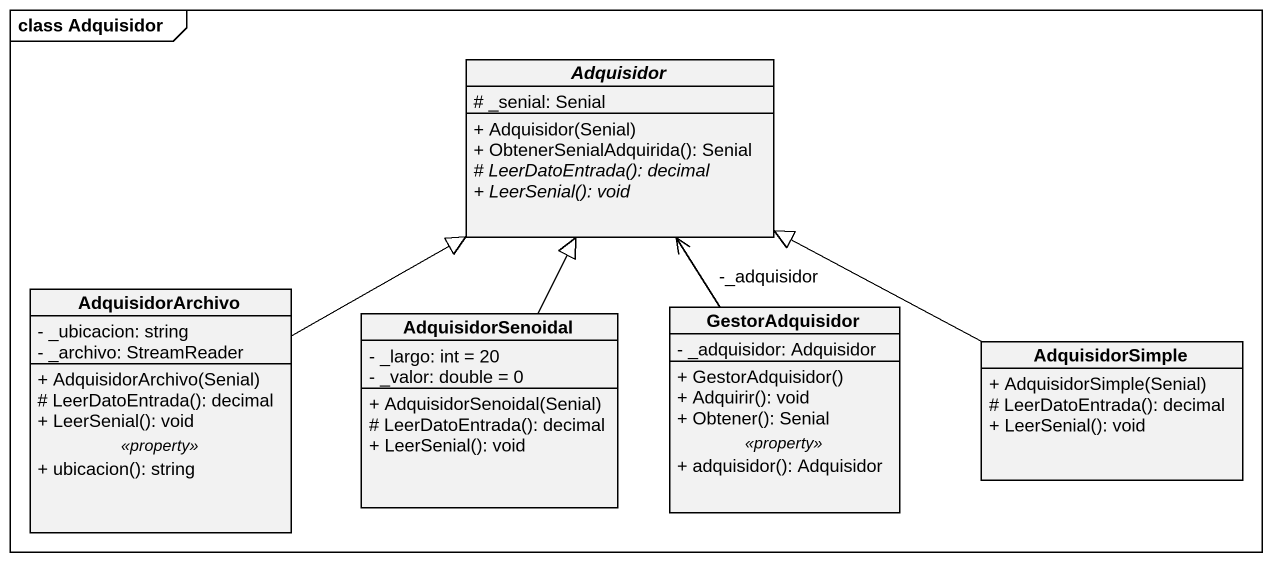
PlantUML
@startuml
mainframe class Adquisidor
hide circle
hide empty members
skinparam classAttributeIconSize 0
abstract class Adquisidor {
  # _senial: Senial
  + Adquisidor(Senial)
  + ObtenerSenialAdquirida(): Senial
  {abstract} # LeerDatoEntrada(): decimal
  {abstract} + LeerSenial(): void
}
class AdquisidorArchivo {
  - _ubicacion: string
  - _archivo: StreamReader
  --
  + AdquisidorArchivo(Senial)
  # LeerDatoEntrada(): decimal
  + LeerSenial(): void
  .. <<property>> ..
  + ubicacion(): string
}
class AdquisidorSenoidal {
  - _largo: int = 20
  - _valor: double = 0
  + AdquisidorSenoidal(Senial)
  # LeerDatoEntrada(): decimal
  + LeerSenial(): void
}
class GestorAdquisidor {
  - _adquisidor: Adquisidor
  --
  + GestorAdquisidor()
  + Adquirir(): void
  + Obtener(): Senial
  .. <<property>> ..
  + adquisidor(): Adquisidor
}
class AdquisidorSimple {
  + AdquisidorSimple(Senial)
  # LeerDatoEntrada(): decimal
  + LeerSenial(): void
}
AdquisidorArchivo -right-|> Adquisidor
AdquisidorSenoidal -up-|> Adquisidor
GestorAdquisidor -up-> "-_adquisidor" Adquisidor
AdquisidorSimple -left-|> Adquisidor
@enduml
